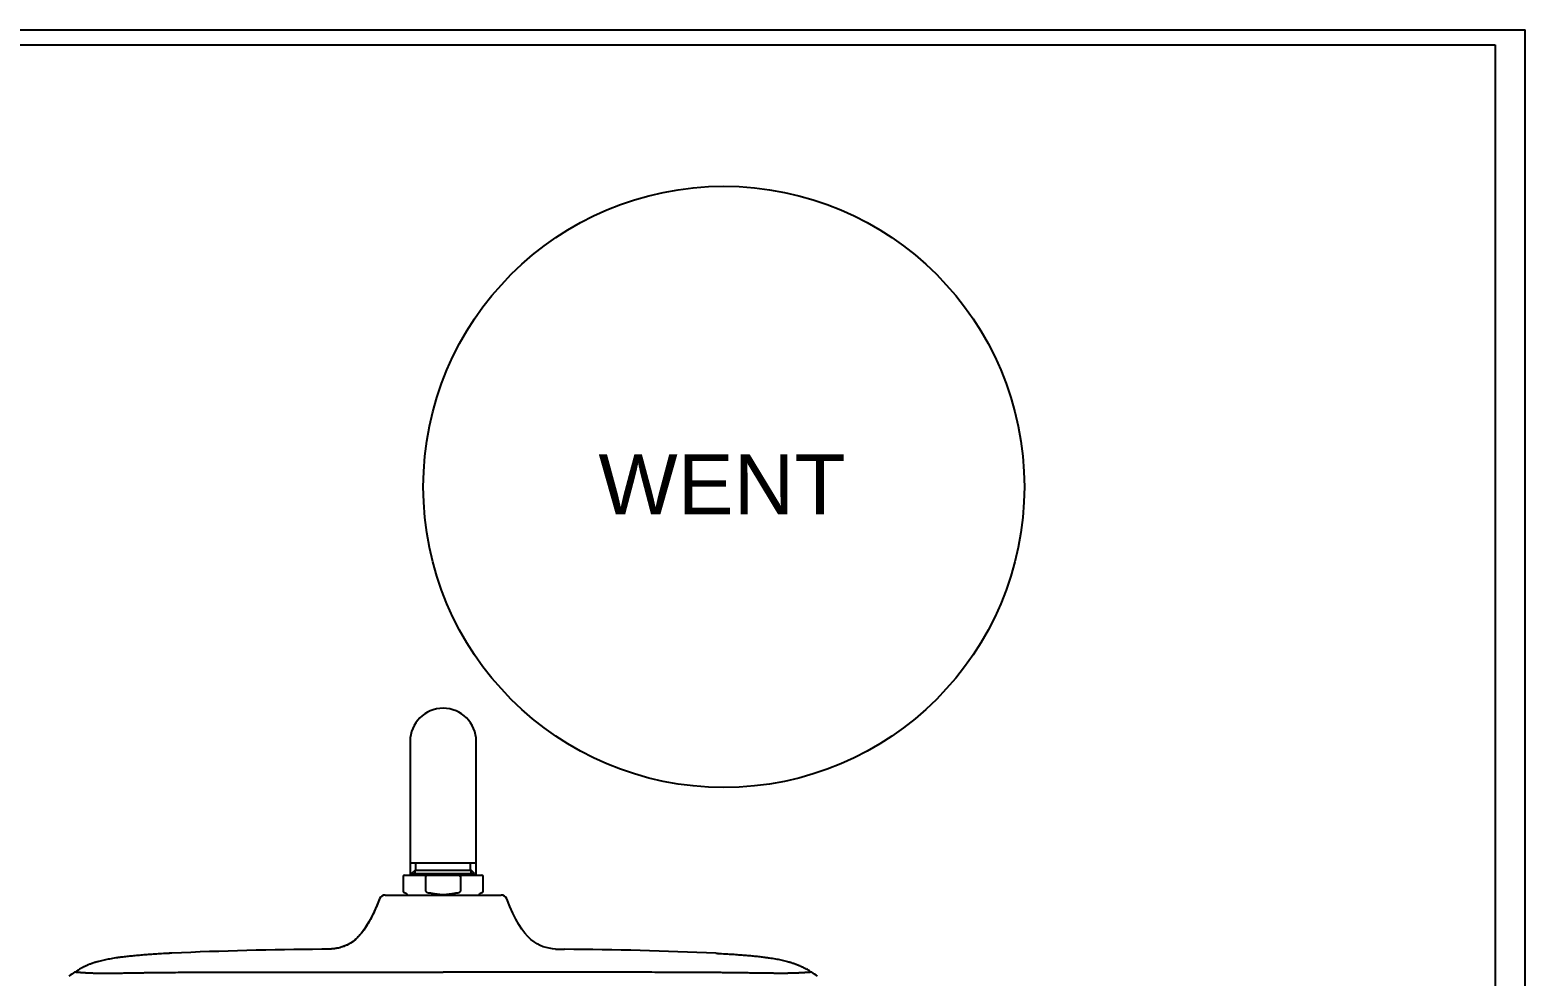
# Model space of a CAD drawing. Header units: millimetres. Extents: x 976 to 9349, y -1578 to 2211.
# Drawn here: x 5911.54 to 5961.3, y 681.47 to 712.94 of the extents above; entities that cross this region are included whole.
import ezdxf

# ---------------------------------------------------------------- set-up
doc = ezdxf.new("R2010")
doc.units = ezdxf.units.MM
for name, color, linetype in [('Płytki', 254, 'Continuous'), ('Wbudowane', 175, 'Continuous'), ('Ściany', 7, 'Continuous')]:
    doc.layers.add(name, color=color, linetype=linetype)

# ---------------------------------------------------------------- blocks, each defined once
blk = doc.blocks.new('Z$W@#22483')
for p in [(0, 257.2), (237.3, 0)]:
    blk.add_line(p, (237.3, 257.2))
blk = doc.blocks.new('Z$W@#21058')
for p, q in [((13.825, 170.803), (13.825, 166.753)), ((16.025, 166.753), (16.025, 170.803)), ((16.025, 166.753), (13.825, 166.753)), ((13.825, 166.753), (13.825, 166.353)), ((14.01, 166.753), (14.01, 166.503)), ((15.84, 166.503), (15.84, 166.753)), ((16.025, 166.353), (16.025, 166.753)), ((13.595, 166.303), (13.595, 165.816)), ((13.645, 166.353), (14.48, 166.353)), ((13.977, 166.503), (13.877, 166.403)), ((13.877, 166.403), (15.973, 166.403)), ((13.877, 166.403), (13.877, 166.353)), ((15.873, 166.503), (13.977, 166.503)), ((13.993, 166.353), (13.993, 166.503)), ((14.352, 165.816), (14.352, 166.303)), ((14.48, 166.353), (15.37, 166.353)), ((15.37, 166.353), (16.205, 166.353)), ((15.498, 166.303), (15.498, 165.816)), ((15.857, 166.353), (15.857, 166.503)), ((15.973, 166.403), (15.873, 166.503)), ((15.973, 166.353), (15.973, 166.403)), ((16.255, 165.816), (16.255, 166.303)), ((12.995, 165.692), (14.925, 165.692)), ((14.925, 165.692), (16.855, 165.692)), ((2.714, 163.132), (2.714, 163.129)), ((27.136, 163.12), (27.136, 163.132))]:
    blk.add_line(p, q)
for centre, radius, start, end in [((14.925, 170.803), 1.1, 0, 180), ((13.645, 166.303), 0.05, 90, 180), ((16.205, 166.303), 0.05, 0, 90), ((12.995, 165.492), 0.2, 90, 159.3619), ((13.645, 165.816), 0.05, 180, 253.7398), ((13.575, 165.576), 0.2, 35.274, 73.7398), ((16.275, 165.576), 0.2, 106.2602, 144.7257), ((16.205, 165.816), 0.05, 286.2602, 0), ((16.855, 165.492), 0.2, 20.6379, 90), ((11.706, 35.261), 128.628, 90.36222, 92.58639), ((12.91, 1337.872), 1173.987, 269.901541, 269.901547), ((18.952, 168.666), 4.779, 266.5093, 270.0598), ((16.942, 1123.679), 959.795, 270.120319, 270.120321), ((18.195, 37.571), 126.318, 89.65433, 89.65439), ((18.195, 37.571), 126.318, 87.36713, 89.65262), ((25.437, 160.447), 3.198, 58.4309, 60.2173), ((6.081, 157.862), 6.276, 123.042, 125.1184), ((2.695, 163.036), 0.0946, 88.1629, 112.6906), ((2.765, 163.129), 0.0504, 136.7393, 176.8754), ((2.765, 163.129), 0.0502, 136.5583, 176.9811), ((2.764, 163.129), 0.05, 121.5422, 137.8881), ((15.356, 2887.134), 2724.012, 269.867385, 269.990939), ((14.102, 2027.023), 1863.899, 269.929628, 270.025301), ((27.085, 163.129), 0.05, 41.6836, 58.4584), ((27.085, 163.129), 0.0504, 3.0878, 42.2697), ((27.085, 163.129), 0.0502, 3.0086, 41.8042), ((27.186, 163.115), 0.01, 57.0851, 112.5763), ((23.769, 157.862), 6.276, 54.8816, 56.958)]:
    blk.add_arc(centre, radius, start, end)
for points, degree, knots in [([(14.48, 166.353), (14.467, 166.353), (14.455, 166.352), (14.431, 166.35), (14.419, 166.348), (14.401, 166.343), (14.395, 166.341), (14.383, 166.337), (14.378, 166.334), (14.37, 166.33), (14.367, 166.328), (14.364, 166.325), (14.363, 166.324), (14.36, 166.322), (14.359, 166.321), (14.357, 166.318), (14.356, 166.317), (14.355, 166.315), (14.354, 166.313), (14.353, 166.31), (14.352, 166.309), (14.352, 166.306), (14.352, 166.304), (14.352, 166.303)], 3, [0, 0, 0, 0, 0.25, 0.25, 0.5, 0.5, 0.625, 0.625, 0.75, 0.75, 0.8125, 0.8125, 0.84375, 0.84375, 0.875, 0.875, 0.90625, 0.90625, 0.9375, 0.9375, 0.96875, 0.96875, 1, 1, 1, 1]), ([(15.498, 166.303), (15.498, 166.304), (15.498, 166.306), (15.498, 166.309), (15.497, 166.31), (15.495, 166.315), (15.494, 166.317), (15.49, 166.322), (15.487, 166.324), (15.483, 166.328), (15.48, 166.33), (15.472, 166.334), (15.467, 166.337), (15.455, 166.341), (15.449, 166.343), (15.431, 166.348), (15.419, 166.35), (15.395, 166.352), (15.383, 166.353), (15.37, 166.353)], 3, [0, 0, 0, 0, 0.03125, 0.03125, 0.0625, 0.0625, 0.125, 0.125, 0.1875, 0.1875, 0.25, 0.25, 0.375, 0.375, 0.5, 0.5, 0.75, 0.75, 1, 1, 1, 1]), ([(14.352, 165.816), (14.352, 165.814), (14.352, 165.812), (14.353, 165.807), (14.354, 165.805), (14.357, 165.801), (14.358, 165.799), (14.361, 165.796), (14.363, 165.795), (14.368, 165.79), (14.372, 165.788), (14.38, 165.783), (14.384, 165.782), (14.392, 165.778), (14.397, 165.777), (14.405, 165.774), (14.41, 165.773), (14.423, 165.77), (14.432, 165.769), (14.441, 165.768)], 3, [0, 0, 0, 0, 0.0625, 0.0625, 0.125, 0.125, 0.1875, 0.1875, 0.25, 0.25, 0.375, 0.375, 0.5, 0.5, 0.625, 0.625, 0.75, 0.75, 1, 1, 1, 1]), ([(14.441, 165.768), (14.482, 165.764), (14.522, 165.758), (14.603, 165.745), (14.644, 165.738), (14.725, 165.725), (14.765, 165.719), (14.826, 165.713), (14.847, 165.711), (14.877, 165.709), (14.888, 165.709), (14.903, 165.709), (14.908, 165.708), (14.919, 165.708), (14.924, 165.708), (14.949, 165.708), (14.969, 165.709), (15.01, 165.711), (15.03, 165.713), (15.09, 165.72), (15.13, 165.726), (15.21, 165.738), (15.25, 165.745), (15.329, 165.758), (15.369, 165.764), (15.409, 165.768)], 3, [0, 0, 0, 0, 0.125, 0.125, 0.25, 0.25, 0.375, 0.375, 0.4375, 0.4375, 0.46875, 0.46875, 0.484375, 0.484375, 0.5, 0.5, 0.5625, 0.5625, 0.625, 0.625, 0.75, 0.75, 0.875, 0.875, 1, 1, 1, 1]), ([(15.409, 165.768), (15.418, 165.769), (15.427, 165.77), (15.445, 165.774), (15.453, 165.777), (15.466, 165.782), (15.47, 165.783), (15.478, 165.788), (15.482, 165.79), (15.487, 165.795), (15.489, 165.796), (15.492, 165.799), (15.493, 165.801), (15.496, 165.805), (15.497, 165.807), (15.498, 165.811), (15.498, 165.814), (15.498, 165.816)], 3, [0, 0, 0, 0, 0.25, 0.25, 0.5, 0.5, 0.625, 0.625, 0.75, 0.75, 0.8125, 0.8125, 0.875, 0.875, 0.9375, 0.9375, 1, 1, 1, 1]), ([(12.808, 165.562), (12.792, 165.52), (12.765, 165.448), (12.715, 165.327), (12.667, 165.214), (12.617, 165.104), (12.567, 165.002), (12.517, 164.903), (12.466, 164.81), (12.414, 164.722), (12.364, 164.642), (12.315, 164.569), (12.267, 164.502), (12.22, 164.442), (12.176, 164.388), (12.135, 164.342), (12.098, 164.303), (12.066, 164.272), (12.034, 164.241), (11.996, 164.207), (11.944, 164.164), (11.879, 164.116), (11.805, 164.069), (11.729, 164.028), (11.655, 163.995), (11.575, 163.965), (11.486, 163.939), (11.387, 163.918), (11.278, 163.902), (11.161, 163.892), (11.026, 163.888), (10.944, 163.887), (10.893, 163.886)], 3, [0, 0, 0, 0, 0.044153, 0.090549, 0.13716, 0.179651, 0.220453, 0.259932, 0.299423, 0.335895, 0.369745, 0.401205, 0.43131, 0.459112, 0.483605, 0.506567, 0.526024, 0.541441, 0.55505, 0.573891, 0.597023, 0.627248, 0.661284, 0.6925, 0.719955, 0.749881, 0.784086, 0.820372, 0.859818, 0.902228, 0.950117, 1, 1, 1, 1]), ([(5.902, 163.758), (5.832, 163.754), (4.595, 163.688), (3.713, 163.596), (3.253, 163.468), (2.824, 163.223)], 4, [0, 0, 0, 0, 0, 0.055816, 1, 1, 1, 1, 1]), ([(23.997, 163.755), (24.055, 163.752), (25.273, 163.686), (26.141, 163.595), (26.597, 163.468), (27.026, 163.223)], 4, [0, 0, 0, 0, 0, 0.046417, 1, 1, 1, 1, 1]), ([(2.698, 163.13), (2.702, 163.13), (2.707, 163.13), (2.72, 163.129), (2.727, 163.128), (2.747, 163.127), (2.758, 163.126), (2.78, 163.125), (2.788, 163.124), (2.806, 163.123), (2.817, 163.122), (2.839, 163.121), (2.852, 163.12), (2.88, 163.118), (2.896, 163.117), (2.932, 163.115), (2.952, 163.114), (2.987, 163.112), (2.999, 163.111), (3.025, 163.109), (3.039, 163.109), (3.069, 163.107), (3.085, 163.106), (3.111, 163.105), (3.119, 163.105), (3.138, 163.104), (3.147, 163.103), (3.176, 163.102), (3.197, 163.101), (3.241, 163.099), (3.265, 163.098), (3.304, 163.097), (3.317, 163.097), (3.344, 163.096), (3.386, 163.095), (3.433, 163.094), (3.483, 163.093), (3.5, 163.093), (3.535, 163.093), (3.553, 163.092), (3.609, 163.092), (3.648, 163.092), (3.729, 163.092), (3.772, 163.092), (3.86, 163.093), (3.907, 163.093), (4.05, 163.095), (4.151, 163.096), (4.282, 163.098), (4.308, 163.099), (4.361, 163.1), (4.388, 163.1), (4.468, 163.101), (4.522, 163.102), (4.686, 163.105), (4.797, 163.106), (4.937, 163.108), (4.965, 163.109), (5.021, 163.11), (5.049, 163.11), (5.134, 163.111), (5.191, 163.112), (5.361, 163.114), (5.474, 163.115), (5.703, 163.117), (5.817, 163.118), (6.047, 163.12), (6.162, 163.121), (6.392, 163.122), (6.507, 163.123), (6.738, 163.124), (6.854, 163.125), (7.2, 163.126), (7.431, 163.127), (7.894, 163.128), (8.125, 163.129), (8.588, 163.13), (8.819, 163.13), (9.051, 163.13)], 3, [0, 0, 0, 0, 0.0625, 0.0625, 0.125, 0.125, 0.1875, 0.1875, 0.21875, 0.21875, 0.25, 0.25, 0.28125, 0.28125, 0.3125, 0.3125, 0.34375, 0.34375, 0.359375, 0.359375, 0.375, 0.375, 0.390625, 0.390625, 0.398438, 0.398438, 0.40625, 0.40625, 0.421875, 0.421875, 0.4375, 0.4375, 0.445313, 0.445313, 0.453125, 0.46875, 0.46875, 0.476563, 0.476563, 0.484375, 0.484375, 0.5, 0.5, 0.515625, 0.515625, 0.53125, 0.53125, 0.5625, 0.5625, 0.570313, 0.570313, 0.578125, 0.578125, 0.59375, 0.59375, 0.625, 0.625, 0.632813, 0.632813, 0.640625, 0.640625, 0.65625, 0.65625, 0.6875, 0.6875, 0.71875, 0.71875, 0.75, 0.75, 0.78125, 0.78125, 0.8125, 0.8125, 0.875, 0.875, 0.9375, 0.9375, 1, 1, 1, 1]), ([(27.183, 163.124), (27.183, 163.124), (27.183, 163.124), (27.181, 163.124), (27.176, 163.123), (27.169, 163.123), (27.16, 163.122), (27.149, 163.121), (27.136, 163.12), (27.122, 163.119), (27.106, 163.118), (27.089, 163.117), (27.069, 163.116), (27.049, 163.115), (27.027, 163.113), (27.004, 163.112), (26.979, 163.11), (26.953, 163.109), (26.925, 163.107), (26.897, 163.106), (26.867, 163.104), (26.836, 163.102), (26.803, 163.101), (26.769, 163.099), (26.734, 163.097), (26.698, 163.096), (26.661, 163.094), (26.622, 163.093), (26.582, 163.092), (26.541, 163.09), (26.499, 163.089), (26.455, 163.088), (26.409, 163.087), (26.362, 163.087), (26.314, 163.086), (26.263, 163.086), (26.21, 163.086), (26.155, 163.086), (26.098, 163.086), (26.038, 163.086), (25.975, 163.087), (25.91, 163.087), (25.841, 163.088), (25.768, 163.089), (25.692, 163.09), (25.611, 163.091), (25.526, 163.092), (25.435, 163.094), (25.34, 163.095), (25.238, 163.097), (25.129, 163.098), (25.013, 163.1), (24.89, 163.102), (24.758, 163.103), (24.617, 163.105), (24.465, 163.107), (24.303, 163.108), (24.129, 163.11), (23.941, 163.111), (23.738, 163.113), (23.517, 163.114), (23.277, 163.115), (23.013, 163.117), (22.724, 163.118), (22.404, 163.119), (22.05, 163.12), (21.652, 163.121), (21.207, 163.121), (20.687, 163.122), (20.088, 163.123), (19.33, 163.123), (18.414, 163.124), (16.849, 163.124), (15.789, 163.125), (14.925, 163.125)], 3, [0, 0, 0, 0, 0.014425, 0.061743, 0.102539, 0.136876, 0.165197, 0.189372, 0.2105, 0.229256, 0.246103, 0.261363, 0.275222, 0.28788, 0.299403, 0.310025, 0.319821, 0.328901, 0.337344, 0.345225, 0.352607, 0.359529, 0.366054, 0.372206, 0.378021, 0.38352, 0.388745, 0.393721, 0.398478, 0.403039, 0.407432, 0.411684, 0.415818, 0.419855, 0.423817, 0.427726, 0.431601, 0.435463, 0.439333, 0.443223, 0.447157, 0.451158, 0.455242, 0.459435, 0.46376, 0.468236, 0.472886, 0.477739, 0.482824, 0.488161, 0.493798, 0.499748, 0.506067, 0.512764, 0.519881, 0.527471, 0.535577, 0.544276, 0.553598, 0.563699, 0.574624, 0.586521, 0.599499, 0.613829, 0.629589, 0.647013, 0.666461, 0.688435, 0.713438, 0.7429, 0.778644, 0.823433, 0.883432, 1, 1, 1, 1])]:
    blk.add_open_spline(points, degree=degree, knots=knots)
for points, degree in [([(12.808, 165.562), (12.342, 164.326), (11.867, 164.005), (11.39, 163.919)], 3), ([(18.661, 163.895), (18.116, 163.933), (17.573, 164.152), (17.042, 165.562)], 3), ([(2.738, 163.172), (2.76, 163.185), (2.781, 163.198), (2.803, 163.21), (2.824, 163.223)], 4)]:
    blk.add_open_spline(points, degree=degree)

msp = doc.modelspace()

# ---------------------------------------------------------------- linework, layer by layer
at = {"layer": 'Płytki'}
for p, q in [((5725.495, 712.943), (5959.795, 712.943)), ((5724.995, 712.443), (5960.295, 712.443)), ((5960.295, 712.443), (5960.295, 516.743))]:
    msp.add_line(p, q, dxfattribs=at)
at = {"layer": 'Wbudowane'}
msp.add_circle((5934.634, 697.743), 10, dxfattribs=at)

# ---------------------------------------------------------------- block references
msp.add_blockref('Z$W@#21058', (5910.37, 518.474), dxfattribs=at)
at = {"layer": 'Ściany'}
msp.add_blockref('Z$W@#22483', (5723.995, 455.743), dxfattribs=at)

# ---------------------------------------------------------------- texts
at = {"layer": 'Wbudowane', "insert": (5934.574, 697.827), "char_height": 2, "width": 16.29637, "attachment_point": 5}
msp.add_mtext('{\\fArial|b0|i0|c238|p0;WENT}', dxfattribs=at)

doc.saveas('drawing.dxf')
